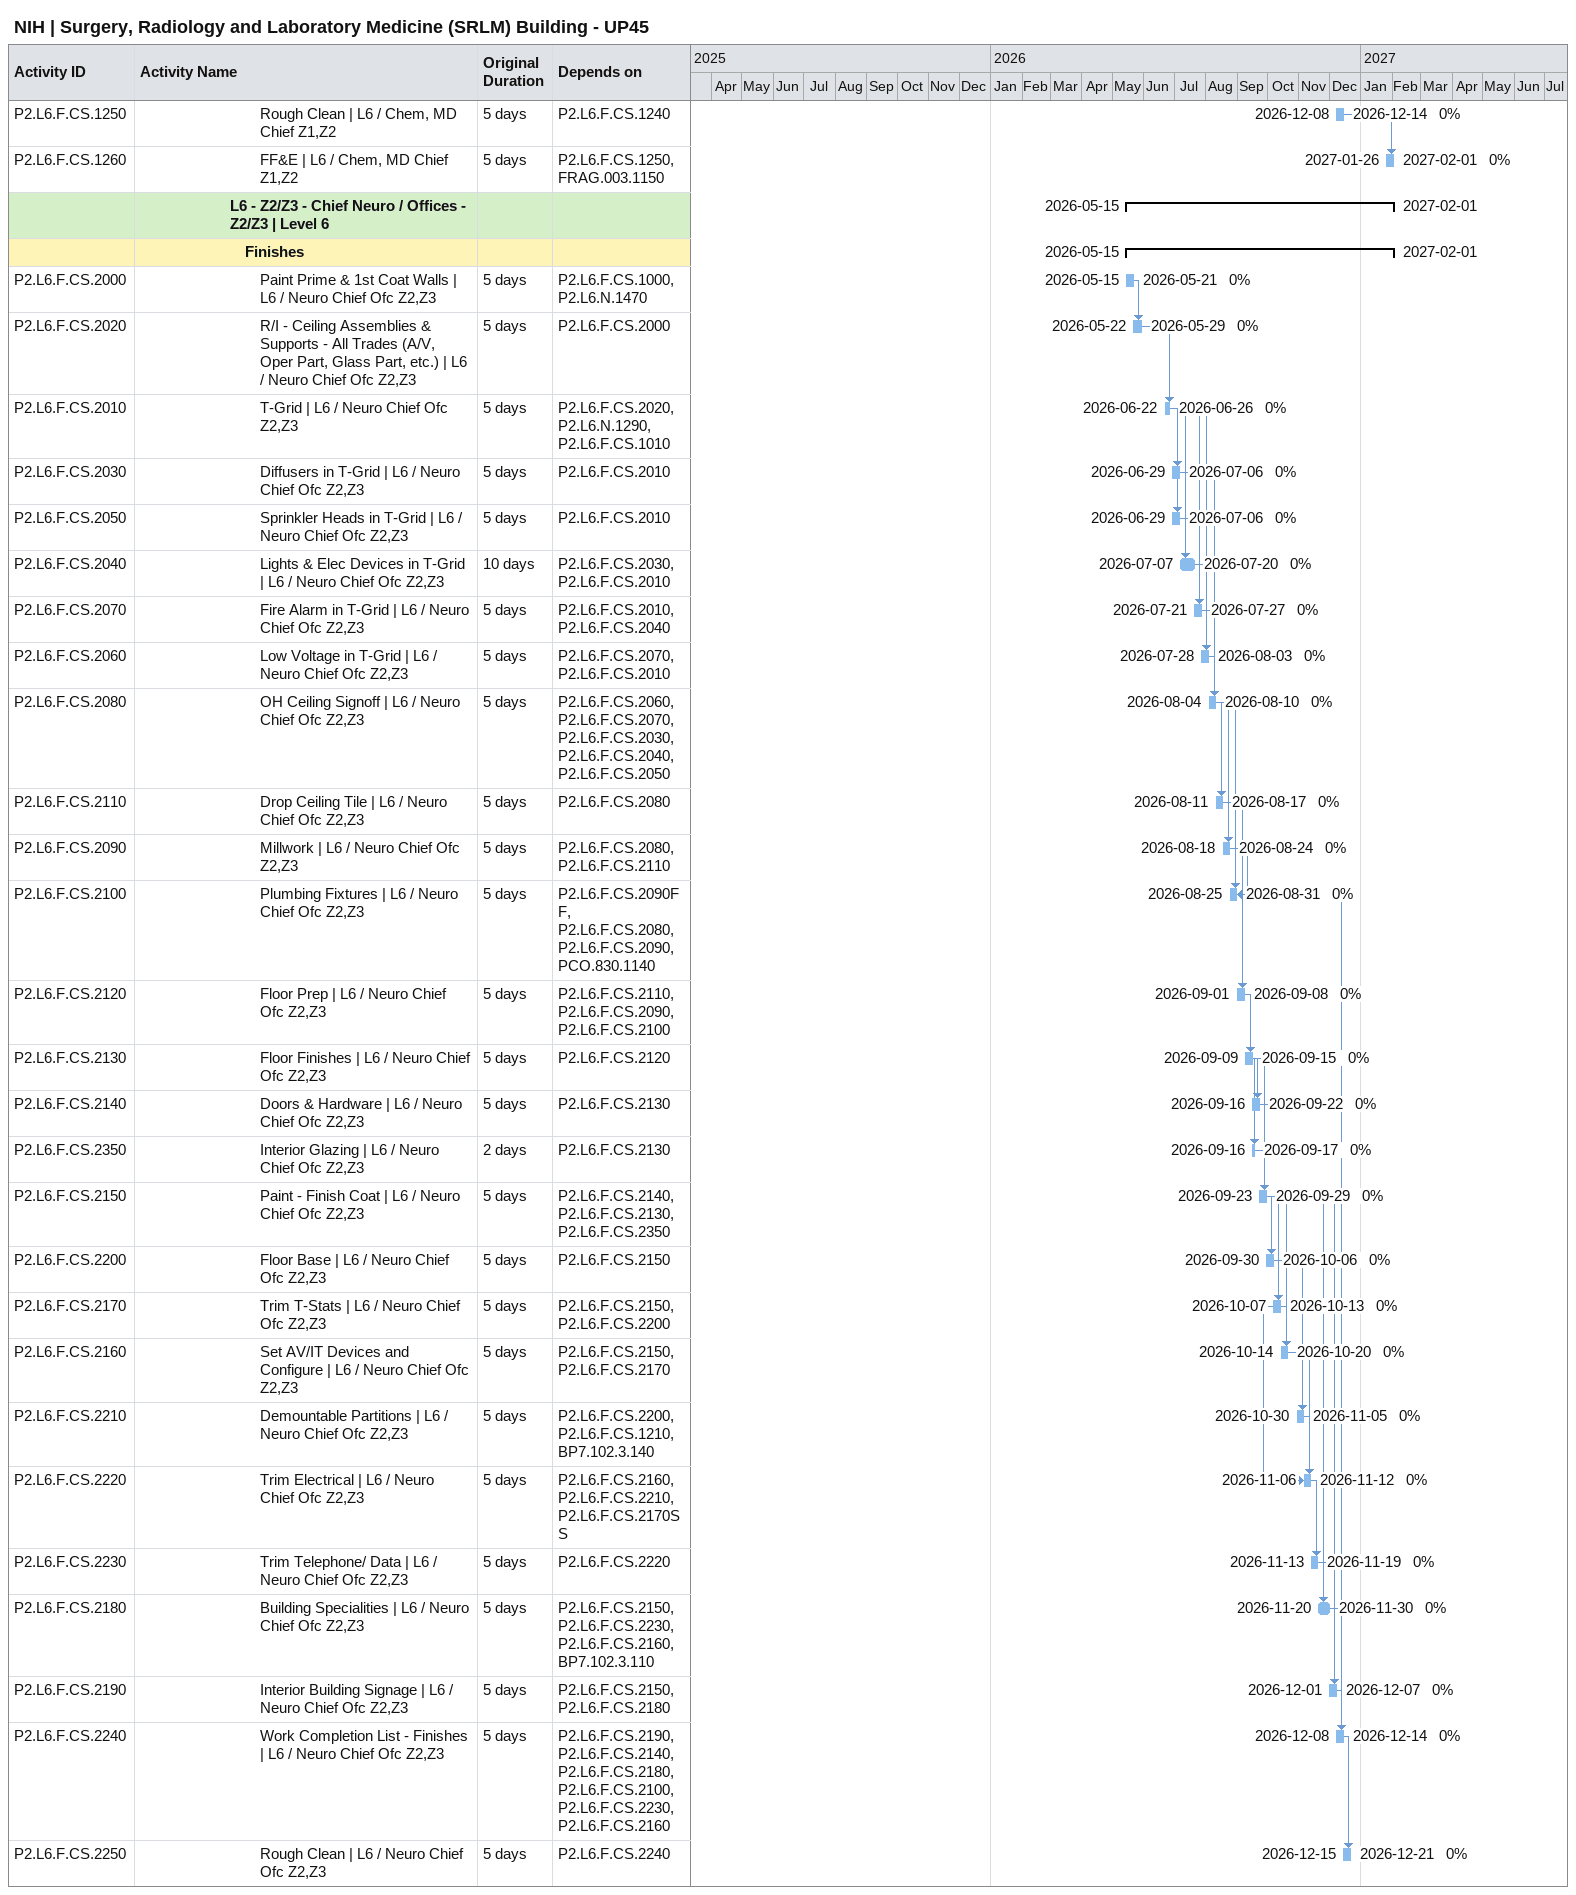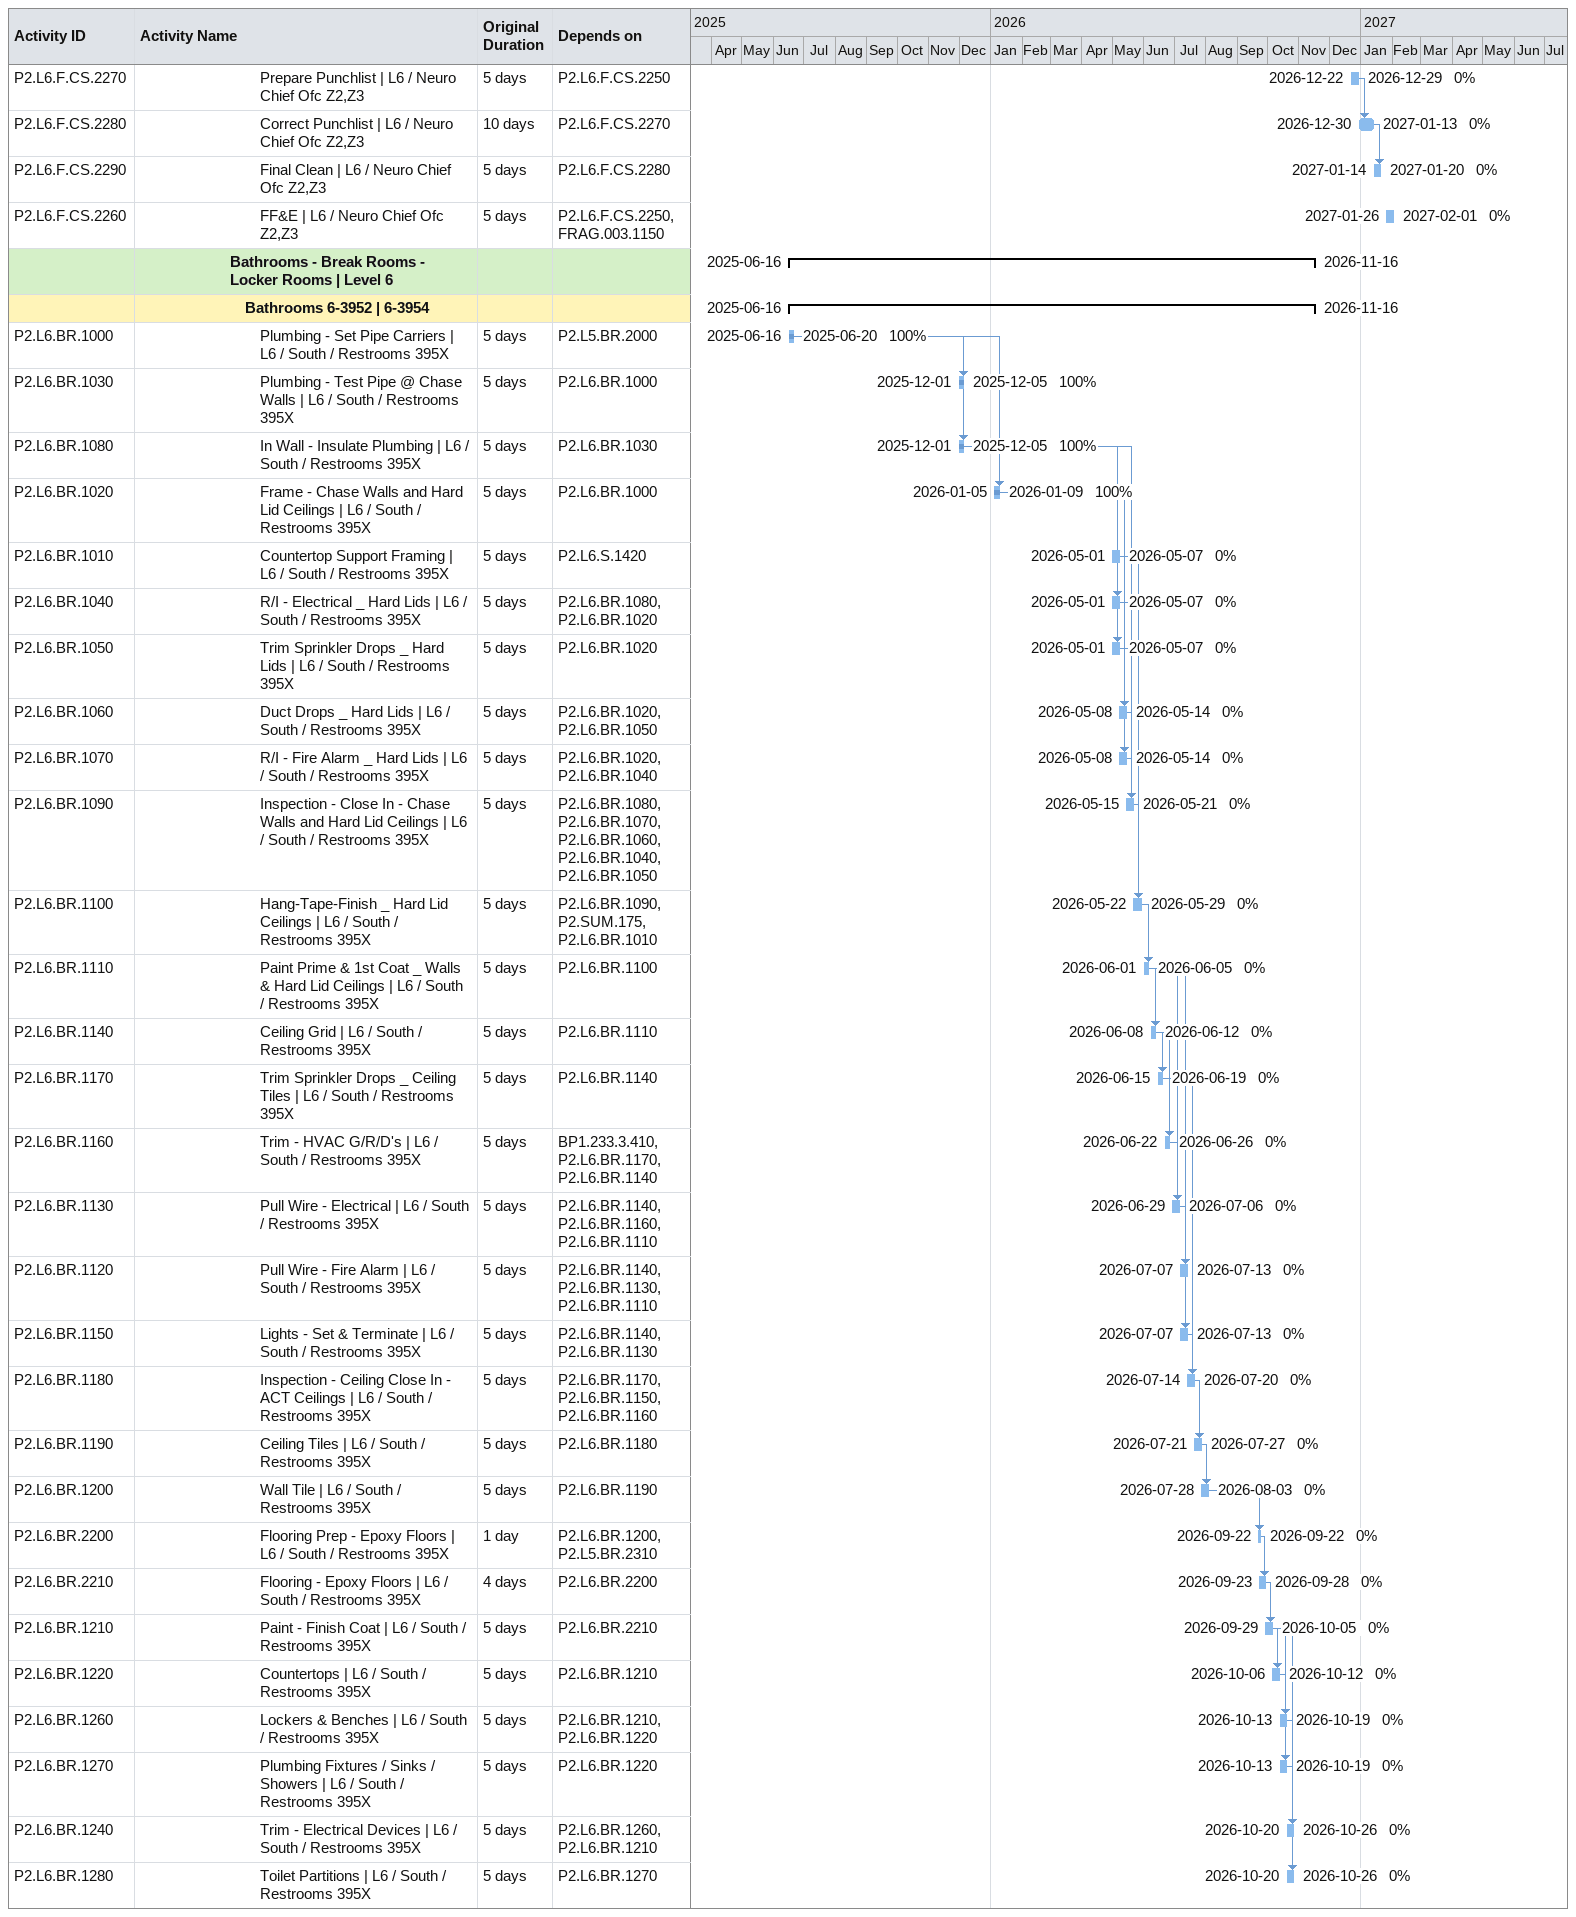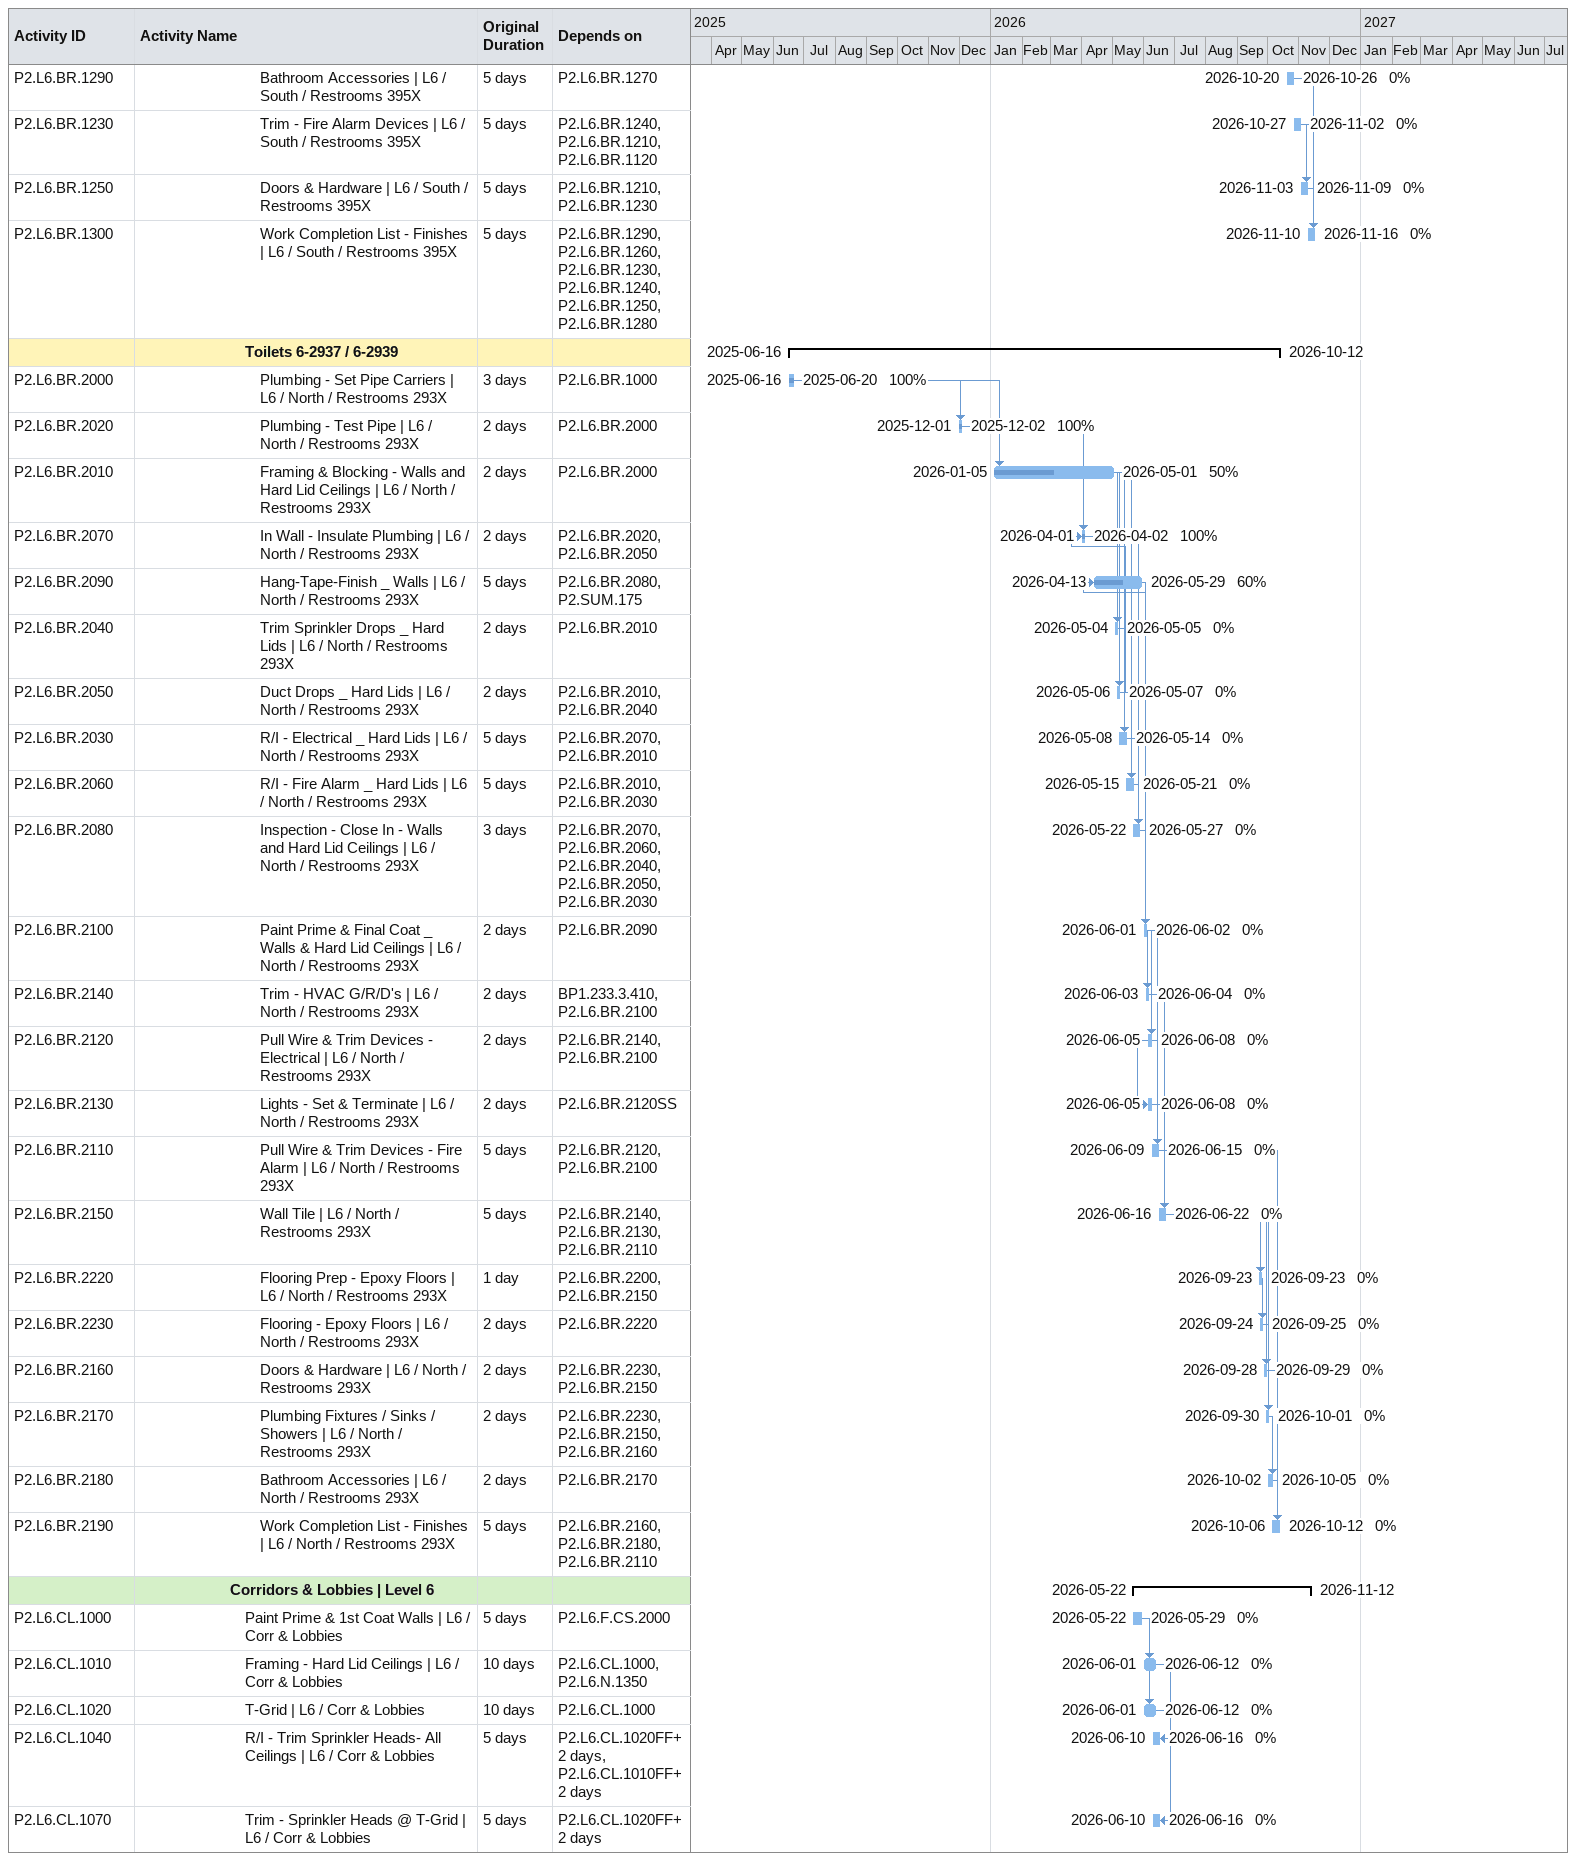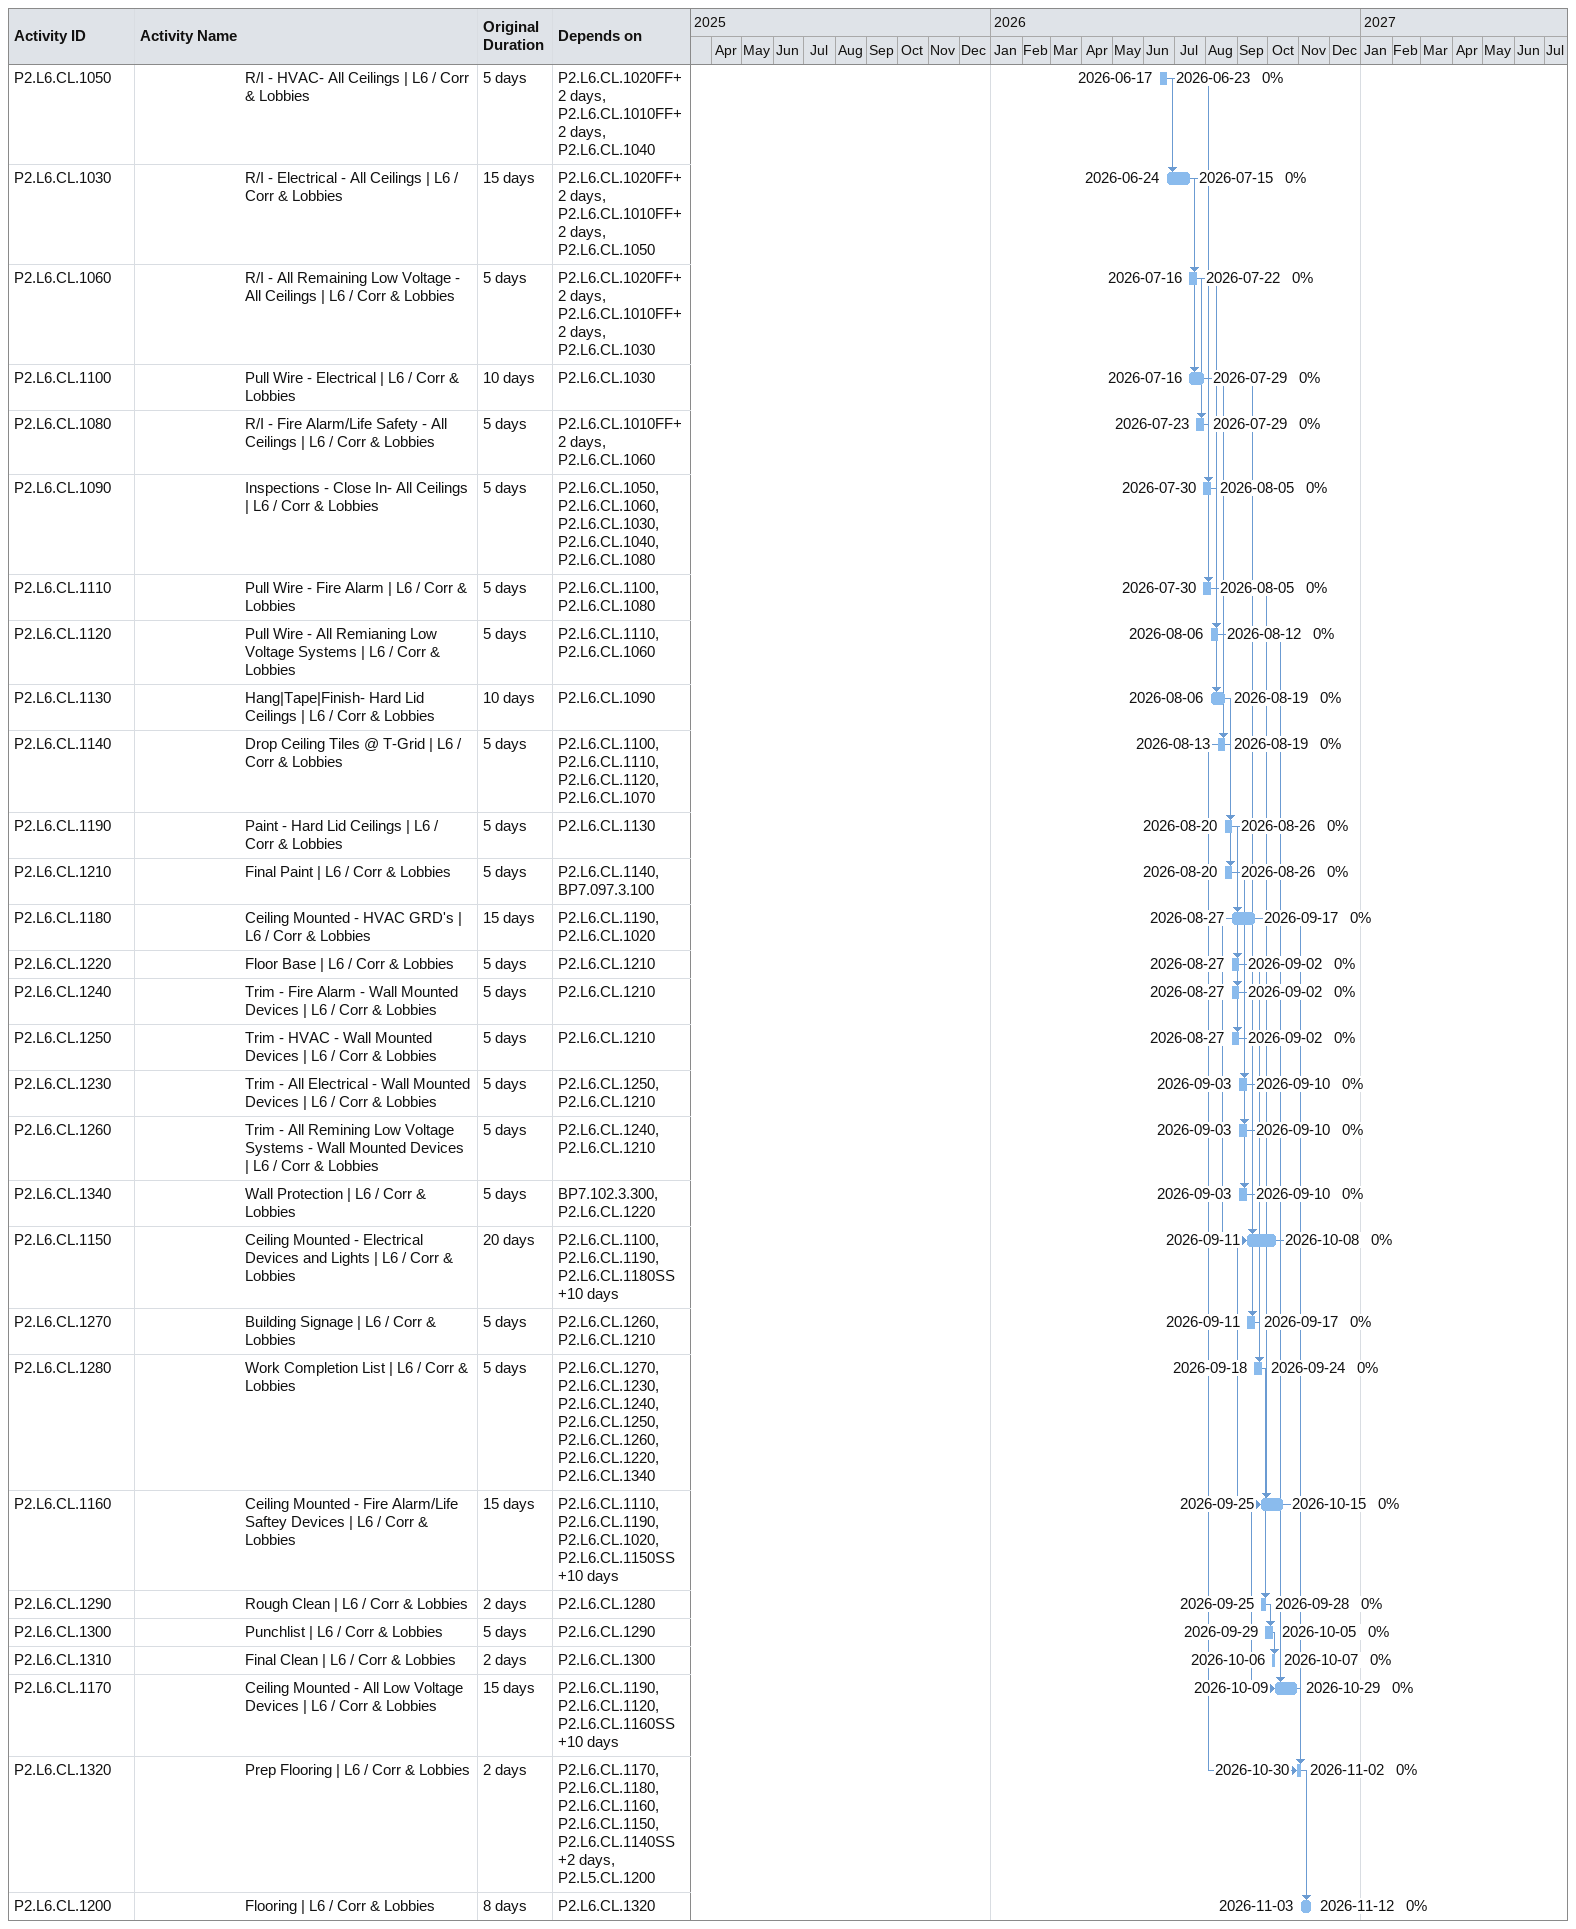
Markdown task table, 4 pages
NIH | Surgery, Radiology and Laboratory Medicine (SRLM) Building - UP45

| ID | Level | Task | Original duration | Start | Finish | Predecessors | % complete |
|---|---|---|---|---|---|---|---|
| P2.L6.F.CS.1250 | 9 | Rough Clean \| L6 / Chem, MD Chief Z1,Z2 | 5d | 2026-12-08 | 2026-12-14 | P2.L6.F.CS.1240 | 0 |
| P2.L6.F.CS.1260 | 9 | FF&E \| L6 / Chem, MD Chief Z1,Z2 | 5d | 2027-01-26 | 2027-02-01 | P2.L6.F.CS.1250, FRAG.003.1150 | 0 |
|  | 7 | **L6 - Z2/Z3 - Chief Neuro / Offices - Z2/Z3 \| Level 6** |  | 2026-05-15 | 2027-02-01 |  |  |
|  | 8 | **Finishes** |  | 2026-05-15 | 2027-02-01 |  |  |
| P2.L6.F.CS.2000 | 9 | Paint Prime & 1st Coat Walls \| L6 / Neuro Chief Ofc Z2,Z3 | 5d | 2026-05-15 | 2026-05-21 | P2.L6.F.CS.1000, P2.L6.N.1470 | 0 |
| P2.L6.F.CS.2020 | 9 | R/I - Ceiling Assemblies & Supports - All Trades (A/V, Oper Part, Glass Part, etc.) \| L6 / Neuro Chief Ofc Z2,Z3 | 5d | 2026-05-22 | 2026-05-29 | P2.L6.F.CS.2000 | 0 |
| P2.L6.F.CS.2010 | 9 | T-Grid \| L6 / Neuro Chief Ofc Z2,Z3 | 5d | 2026-06-22 | 2026-06-26 | P2.L6.F.CS.2020, P2.L6.N.1290, P2.L6.F.CS.1010 | 0 |
| P2.L6.F.CS.2030 | 9 | Diffusers in T-Grid \| L6 / Neuro Chief Ofc Z2,Z3 | 5d | 2026-06-29 | 2026-07-06 | P2.L6.F.CS.2010 | 0 |
| P2.L6.F.CS.2050 | 9 | Sprinkler Heads in T-Grid \| L6 / Neuro Chief Ofc Z2,Z3 | 5d | 2026-06-29 | 2026-07-06 | P2.L6.F.CS.2010 | 0 |
| P2.L6.F.CS.2040 | 9 | Lights & Elec Devices in T-Grid \| L6 / Neuro Chief Ofc Z2,Z3 | 10d | 2026-07-07 | 2026-07-20 | P2.L6.F.CS.2030, P2.L6.F.CS.2010 | 0 |
| P2.L6.F.CS.2070 | 9 | Fire Alarm in T-Grid \| L6 / Neuro Chief Ofc Z2,Z3 | 5d | 2026-07-21 | 2026-07-27 | P2.L6.F.CS.2010, P2.L6.F.CS.2040 | 0 |
| P2.L6.F.CS.2060 | 9 | Low Voltage in T-Grid \| L6 / Neuro Chief Ofc Z2,Z3 | 5d | 2026-07-28 | 2026-08-03 | P2.L6.F.CS.2070, P2.L6.F.CS.2010 | 0 |
| P2.L6.F.CS.2080 | 9 | OH Ceiling Signoff \| L6 / Neuro Chief Ofc Z2,Z3 | 5d | 2026-08-04 | 2026-08-10 | P2.L6.F.CS.2060, P2.L6.F.CS.2070, P2.L6.F.CS.2030, P2.L6.F.CS.2040, P2.L6.F.CS.2050 | 0 |
| P2.L6.F.CS.2110 | 9 | Drop Ceiling Tile \| L6 / Neuro Chief Ofc Z2,Z3 | 5d | 2026-08-11 | 2026-08-17 | P2.L6.F.CS.2080 | 0 |
| P2.L6.F.CS.2090 | 9 | Millwork \| L6 / Neuro Chief Ofc Z2,Z3 | 5d | 2026-08-18 | 2026-08-24 | P2.L6.F.CS.2080, P2.L6.F.CS.2110 | 0 |
| P2.L6.F.CS.2100 | 9 | Plumbing Fixtures \| L6 / Neuro Chief Ofc Z2,Z3 | 5d | 2026-08-25 | 2026-08-31 | P2.L6.F.CS.2090FF, P2.L6.F.CS.2080, P2.L6.F.CS.2090, PCO.830.1140 | 0 |
| P2.L6.F.CS.2120 | 9 | Floor Prep \| L6 / Neuro Chief Ofc Z2,Z3 | 5d | 2026-09-01 | 2026-09-08 | P2.L6.F.CS.2110, P2.L6.F.CS.2090, P2.L6.F.CS.2100 | 0 |
| P2.L6.F.CS.2130 | 9 | Floor Finishes \| L6 / Neuro Chief Ofc Z2,Z3 | 5d | 2026-09-09 | 2026-09-15 | P2.L6.F.CS.2120 | 0 |
| P2.L6.F.CS.2140 | 9 | Doors & Hardware \| L6 / Neuro Chief Ofc Z2,Z3 | 5d | 2026-09-16 | 2026-09-22 | P2.L6.F.CS.2130 | 0 |
| P2.L6.F.CS.2350 | 9 | Interior Glazing \| L6 / Neuro Chief Ofc Z2,Z3 | 2d | 2026-09-16 | 2026-09-17 | P2.L6.F.CS.2130 | 0 |
| P2.L6.F.CS.2150 | 9 | Paint - Finish Coat \| L6 / Neuro Chief Ofc Z2,Z3 | 5d | 2026-09-23 | 2026-09-29 | P2.L6.F.CS.2140, P2.L6.F.CS.2130, P2.L6.F.CS.2350 | 0 |
| P2.L6.F.CS.2200 | 9 | Floor Base \| L6 / Neuro Chief Ofc Z2,Z3 | 5d | 2026-09-30 | 2026-10-06 | P2.L6.F.CS.2150 | 0 |
| P2.L6.F.CS.2170 | 9 | Trim T-Stats \| L6 / Neuro Chief Ofc Z2,Z3 | 5d | 2026-10-07 | 2026-10-13 | P2.L6.F.CS.2150, P2.L6.F.CS.2200 | 0 |
| P2.L6.F.CS.2160 | 9 | Set AV/IT Devices and Configure \| L6 / Neuro Chief Ofc Z2,Z3 | 5d | 2026-10-14 | 2026-10-20 | P2.L6.F.CS.2150, P2.L6.F.CS.2170 | 0 |
| P2.L6.F.CS.2210 | 9 | Demountable Partitions \| L6 / Neuro Chief Ofc Z2,Z3 | 5d | 2026-10-30 | 2026-11-05 | P2.L6.F.CS.2200, P2.L6.F.CS.1210, BP7.102.3.140 | 0 |
| P2.L6.F.CS.2220 | 9 | Trim Electrical \| L6 / Neuro Chief Ofc Z2,Z3 | 5d | 2026-11-06 | 2026-11-12 | P2.L6.F.CS.2160, P2.L6.F.CS.2210, P2.L6.F.CS.2170SS | 0 |
| P2.L6.F.CS.2230 | 9 | Trim Telephone/ Data \| L6 / Neuro Chief Ofc Z2,Z3 | 5d | 2026-11-13 | 2026-11-19 | P2.L6.F.CS.2220 | 0 |
| P2.L6.F.CS.2180 | 9 | Building Specialities \| L6 / Neuro Chief Ofc Z2,Z3 | 5d | 2026-11-20 | 2026-11-30 | P2.L6.F.CS.2150, P2.L6.F.CS.2230, P2.L6.F.CS.2160, BP7.102.3.110 | 0 |
| P2.L6.F.CS.2190 | 9 | Interior Building Signage \| L6 / Neuro Chief Ofc Z2,Z3 | 5d | 2026-12-01 | 2026-12-07 | P2.L6.F.CS.2150, P2.L6.F.CS.2180 | 0 |
| P2.L6.F.CS.2240 | 9 | Work Completion List - Finishes \| L6 / Neuro Chief Ofc Z2,Z3 | 5d | 2026-12-08 | 2026-12-14 | P2.L6.F.CS.2190, P2.L6.F.CS.2140, P2.L6.F.CS.2180, P2.L6.F.CS.2100, P2.L6.F.CS.2230, P2.L6.F.CS.2160 | 0 |
| P2.L6.F.CS.2250 | 9 | Rough Clean \| L6 / Neuro Chief Ofc Z2,Z3 | 5d | 2026-12-15 | 2026-12-21 | P2.L6.F.CS.2240 | 0 |
| P2.L6.F.CS.2270 | 9 | Prepare Punchlist \| L6 / Neuro Chief Ofc Z2,Z3 | 5d | 2026-12-22 | 2026-12-29 | P2.L6.F.CS.2250 | 0 |
| P2.L6.F.CS.2280 | 9 | Correct Punchlist \| L6 / Neuro Chief Ofc Z2,Z3 | 10d | 2026-12-30 | 2027-01-13 | P2.L6.F.CS.2270 | 0 |
| P2.L6.F.CS.2290 | 9 | Final Clean \| L6 / Neuro Chief Ofc Z2,Z3 | 5d | 2027-01-14 | 2027-01-20 | P2.L6.F.CS.2280 | 0 |
| P2.L6.F.CS.2260 | 9 | FF&E \| L6 / Neuro Chief Ofc Z2,Z3 | 5d | 2027-01-26 | 2027-02-01 | P2.L6.F.CS.2250, FRAG.003.1150 | 0 |
|  | 7 | **Bathrooms - Break Rooms - Locker Rooms \| Level 6** |  | 2025-06-16 | 2026-11-16 |  |  |
|  | 8 | **Bathrooms 6-3952 \| 6-3954** |  | 2025-06-16 | 2026-11-16 |  |  |
| P2.L6.BR.1000 | 9 | Plumbing - Set Pipe Carriers \| L6 / South / Restrooms 395X | 5d | 2025-06-16 | 2025-06-20 | P2.L5.BR.2000 | 100 |
| P2.L6.BR.1030 | 9 | Plumbing - Test Pipe @ Chase Walls \| L6 / South / Restrooms 395X | 5d | 2025-12-01 | 2025-12-05 | P2.L6.BR.1000 | 100 |
| P2.L6.BR.1080 | 9 | In Wall - Insulate Plumbing \| L6 / South / Restrooms 395X | 5d | 2025-12-01 | 2025-12-05 | P2.L6.BR.1030 | 100 |
| P2.L6.BR.1020 | 9 | Frame - Chase Walls and Hard Lid Ceilings \| L6 / South / Restrooms 395X | 5d | 2026-01-05 | 2026-01-09 | P2.L6.BR.1000 | 100 |
| P2.L6.BR.1010 | 9 | Countertop Support Framing \| L6 / South / Restrooms 395X | 5d | 2026-05-01 | 2026-05-07 | P2.L6.S.1420 | 0 |
| P2.L6.BR.1040 | 9 | R/I - Electrical _ Hard Lids \| L6 / South / Restrooms 395X | 5d | 2026-05-01 | 2026-05-07 | P2.L6.BR.1080, P2.L6.BR.1020 | 0 |
| P2.L6.BR.1050 | 9 | Trim Sprinkler Drops _ Hard Lids \| L6 / South / Restrooms 395X | 5d | 2026-05-01 | 2026-05-07 | P2.L6.BR.1020 | 0 |
| P2.L6.BR.1060 | 9 | Duct Drops _ Hard Lids \| L6 / South / Restrooms 395X | 5d | 2026-05-08 | 2026-05-14 | P2.L6.BR.1020, P2.L6.BR.1050 | 0 |
| P2.L6.BR.1070 | 9 | R/I - Fire Alarm _ Hard Lids \| L6 / South / Restrooms 395X | 5d | 2026-05-08 | 2026-05-14 | P2.L6.BR.1020, P2.L6.BR.1040 | 0 |
| P2.L6.BR.1090 | 9 | Inspection - Close In - Chase Walls and Hard Lid Ceilings \| L6 / South / Restrooms 395X | 5d | 2026-05-15 | 2026-05-21 | P2.L6.BR.1080, P2.L6.BR.1070, P2.L6.BR.1060, P2.L6.BR.1040, P2.L6.BR.1050 | 0 |
| P2.L6.BR.1100 | 9 | Hang-Tape-Finish _ Hard Lid Ceilings \| L6 / South / Restrooms 395X | 5d | 2026-05-22 | 2026-05-29 | P2.L6.BR.1090, P2.SUM.175, P2.L6.BR.1010 | 0 |
| P2.L6.BR.1110 | 9 | Paint Prime & 1st Coat _ Walls & Hard Lid Ceilings \| L6 / South / Restrooms 395X | 5d | 2026-06-01 | 2026-06-05 | P2.L6.BR.1100 | 0 |
| P2.L6.BR.1140 | 9 | Ceiling Grid \| L6 / South / Restrooms 395X | 5d | 2026-06-08 | 2026-06-12 | P2.L6.BR.1110 | 0 |
| P2.L6.BR.1170 | 9 | Trim Sprinkler Drops _ Ceiling Tiles \| L6 / South / Restrooms 395X | 5d | 2026-06-15 | 2026-06-19 | P2.L6.BR.1140 | 0 |
| P2.L6.BR.1160 | 9 | Trim - HVAC G/R/D's \| L6 / South / Restrooms 395X | 5d | 2026-06-22 | 2026-06-26 | BP1.233.3.410, P2.L6.BR.1170, P2.L6.BR.1140 | 0 |
| P2.L6.BR.1130 | 9 | Pull Wire - Electrical \| L6 / South / Restrooms 395X | 5d | 2026-06-29 | 2026-07-06 | P2.L6.BR.1140, P2.L6.BR.1160, P2.L6.BR.1110 | 0 |
| P2.L6.BR.1120 | 9 | Pull Wire - Fire Alarm \| L6 / South / Restrooms 395X | 5d | 2026-07-07 | 2026-07-13 | P2.L6.BR.1140, P2.L6.BR.1130, P2.L6.BR.1110 | 0 |
| P2.L6.BR.1150 | 9 | Lights - Set & Terminate \| L6 / South / Restrooms 395X | 5d | 2026-07-07 | 2026-07-13 | P2.L6.BR.1140, P2.L6.BR.1130 | 0 |
| P2.L6.BR.1180 | 9 | Inspection - Ceiling Close In - ACT Ceilings \| L6 / South / Restrooms 395X | 5d | 2026-07-14 | 2026-07-20 | P2.L6.BR.1170, P2.L6.BR.1150, P2.L6.BR.1160 | 0 |
| P2.L6.BR.1190 | 9 | Ceiling Tiles \| L6 / South / Restrooms 395X | 5d | 2026-07-21 | 2026-07-27 | P2.L6.BR.1180 | 0 |
| P2.L6.BR.1200 | 9 | Wall Tile \| L6 / South / Restrooms 395X | 5d | 2026-07-28 | 2026-08-03 | P2.L6.BR.1190 | 0 |
| P2.L6.BR.2200 | 9 | Flooring Prep - Epoxy Floors \| L6 / South / Restrooms 395X | 1d | 2026-09-22 | 2026-09-22 | P2.L6.BR.1200, P2.L5.BR.2310 | 0 |
| P2.L6.BR.2210 | 9 | Flooring - Epoxy Floors \| L6 / South / Restrooms 395X | 4d | 2026-09-23 | 2026-09-28 | P2.L6.BR.2200 | 0 |
| P2.L6.BR.1210 | 9 | Paint - Finish Coat \| L6 / South / Restrooms 395X | 5d | 2026-09-29 | 2026-10-05 | P2.L6.BR.2210 | 0 |
| P2.L6.BR.1220 | 9 | Countertops \| L6 / South / Restrooms 395X | 5d | 2026-10-06 | 2026-10-12 | P2.L6.BR.1210 | 0 |
| P2.L6.BR.1260 | 9 | Lockers & Benches \| L6 / South / Restrooms 395X | 5d | 2026-10-13 | 2026-10-19 | P2.L6.BR.1210, P2.L6.BR.1220 | 0 |
| P2.L6.BR.1270 | 9 | Plumbing Fixtures / Sinks / Showers \| L6 / South / Restrooms 395X | 5d | 2026-10-13 | 2026-10-19 | P2.L6.BR.1220 | 0 |
| P2.L6.BR.1240 | 9 | Trim - Electrical Devices \| L6 / South / Restrooms 395X | 5d | 2026-10-20 | 2026-10-26 | P2.L6.BR.1260, P2.L6.BR.1210 | 0 |
| P2.L6.BR.1280 | 9 | Toilet Partitions \| L6 / South / Restrooms 395X | 5d | 2026-10-20 | 2026-10-26 | P2.L6.BR.1270 | 0 |
| P2.L6.BR.1290 | 9 | Bathroom Accessories \| L6 / South / Restrooms 395X | 5d | 2026-10-20 | 2026-10-26 | P2.L6.BR.1270 | 0 |
| P2.L6.BR.1230 | 9 | Trim - Fire Alarm Devices \| L6 / South / Restrooms 395X | 5d | 2026-10-27 | 2026-11-02 | P2.L6.BR.1240, P2.L6.BR.1210, P2.L6.BR.1120 | 0 |
| P2.L6.BR.1250 | 9 | Doors & Hardware \| L6 / South / Restrooms 395X | 5d | 2026-11-03 | 2026-11-09 | P2.L6.BR.1210, P2.L6.BR.1230 | 0 |
| P2.L6.BR.1300 | 9 | Work Completion List - Finishes \| L6 / South / Restrooms 395X | 5d | 2026-11-10 | 2026-11-16 | P2.L6.BR.1290, P2.L6.BR.1260, P2.L6.BR.1230, P2.L6.BR.1240, P2.L6.BR.1250, P2.L6.BR.1280 | 0 |
|  | 8 | **Toilets 6-2937 / 6-2939** |  | 2025-06-16 | 2026-10-12 |  |  |
| P2.L6.BR.2000 | 9 | Plumbing - Set Pipe Carriers \| L6 / North / Restrooms 293X | 3d | 2025-06-16 | 2025-06-20 | P2.L6.BR.1000 | 100 |
| P2.L6.BR.2020 | 9 | Plumbing - Test Pipe \| L6 / North / Restrooms 293X | 2d | 2025-12-01 | 2025-12-02 | P2.L6.BR.2000 | 100 |
| P2.L6.BR.2010 | 9 | Framing & Blocking - Walls and Hard Lid Ceilings \| L6 / North / Restrooms 293X | 2d | 2026-01-05 | 2026-05-01 | P2.L6.BR.2000 | 50 |
| P2.L6.BR.2070 | 9 | In Wall - Insulate Plumbing \| L6 / North / Restrooms 293X | 2d | 2026-04-01 | 2026-04-02 | P2.L6.BR.2020, P2.L6.BR.2050 | 100 |
| P2.L6.BR.2090 | 9 | Hang-Tape-Finish _ Walls \| L6 / North / Restrooms 293X | 5d | 2026-04-13 | 2026-05-29 | P2.L6.BR.2080, P2.SUM.175 | 60 |
| P2.L6.BR.2040 | 9 | Trim Sprinkler Drops _ Hard Lids \| L6 / North / Restrooms 293X | 2d | 2026-05-04 | 2026-05-05 | P2.L6.BR.2010 | 0 |
| P2.L6.BR.2050 | 9 | Duct Drops _ Hard Lids \| L6 / North / Restrooms 293X | 2d | 2026-05-06 | 2026-05-07 | P2.L6.BR.2010, P2.L6.BR.2040 | 0 |
| P2.L6.BR.2030 | 9 | R/I - Electrical _ Hard Lids \| L6 / North / Restrooms 293X | 5d | 2026-05-08 | 2026-05-14 | P2.L6.BR.2070, P2.L6.BR.2010 | 0 |
| P2.L6.BR.2060 | 9 | R/I - Fire Alarm _ Hard Lids \| L6 / North / Restrooms 293X | 5d | 2026-05-15 | 2026-05-21 | P2.L6.BR.2010, P2.L6.BR.2030 | 0 |
| P2.L6.BR.2080 | 9 | Inspection - Close In - Walls and Hard Lid Ceilings \| L6 / North / Restrooms 293X | 3d | 2026-05-22 | 2026-05-27 | P2.L6.BR.2070, P2.L6.BR.2060, P2.L6.BR.2040, P2.L6.BR.2050, P2.L6.BR.2030 | 0 |
| P2.L6.BR.2100 | 9 | Paint Prime & Final Coat _ Walls & Hard Lid Ceilings \| L6 / North / Restrooms 293X | 2d | 2026-06-01 | 2026-06-02 | P2.L6.BR.2090 | 0 |
| P2.L6.BR.2140 | 9 | Trim - HVAC G/R/D's \| L6 / North / Restrooms 293X | 2d | 2026-06-03 | 2026-06-04 | BP1.233.3.410, P2.L6.BR.2100 | 0 |
| P2.L6.BR.2120 | 9 | Pull Wire & Trim Devices - Electrical \| L6 / North / Restrooms 293X | 2d | 2026-06-05 | 2026-06-08 | P2.L6.BR.2140, P2.L6.BR.2100 | 0 |
| P2.L6.BR.2130 | 9 | Lights - Set & Terminate \| L6 / North / Restrooms 293X | 2d | 2026-06-05 | 2026-06-08 | P2.L6.BR.2120SS | 0 |
| P2.L6.BR.2110 | 9 | Pull Wire & Trim Devices - Fire Alarm \| L6 / North / Restrooms 293X | 5d | 2026-06-09 | 2026-06-15 | P2.L6.BR.2120, P2.L6.BR.2100 | 0 |
| P2.L6.BR.2150 | 9 | Wall Tile \| L6 / North / Restrooms 293X | 5d | 2026-06-16 | 2026-06-22 | P2.L6.BR.2140, P2.L6.BR.2130, P2.L6.BR.2110 | 0 |
| P2.L6.BR.2220 | 9 | Flooring Prep - Epoxy Floors \| L6 / North / Restrooms 293X | 1d | 2026-09-23 | 2026-09-23 | P2.L6.BR.2200, P2.L6.BR.2150 | 0 |
| P2.L6.BR.2230 | 9 | Flooring - Epoxy Floors \| L6 / North / Restrooms 293X | 2d | 2026-09-24 | 2026-09-25 | P2.L6.BR.2220 | 0 |
| P2.L6.BR.2160 | 9 | Doors & Hardware \| L6 / North / Restrooms 293X | 2d | 2026-09-28 | 2026-09-29 | P2.L6.BR.2230, P2.L6.BR.2150 | 0 |
| P2.L6.BR.2170 | 9 | Plumbing Fixtures / Sinks / Showers \| L6 / North / Restrooms 293X | 2d | 2026-09-30 | 2026-10-01 | P2.L6.BR.2230, P2.L6.BR.2150, P2.L6.BR.2160 | 0 |
| P2.L6.BR.2180 | 9 | Bathroom Accessories \| L6 / North / Restrooms 293X | 2d | 2026-10-02 | 2026-10-05 | P2.L6.BR.2170 | 0 |
| P2.L6.BR.2190 | 9 | Work Completion List - Finishes \| L6 / North / Restrooms 293X | 5d | 2026-10-06 | 2026-10-12 | P2.L6.BR.2160, P2.L6.BR.2180, P2.L6.BR.2110 | 0 |
|  | 7 | **Corridors & Lobbies \| Level 6** |  | 2026-05-22 | 2026-11-12 |  |  |
| P2.L6.CL.1000 | 8 | Paint Prime & 1st Coat Walls \| L6 / Corr & Lobbies | 5d | 2026-05-22 | 2026-05-29 | P2.L6.F.CS.2000 | 0 |
| P2.L6.CL.1010 | 8 | Framing - Hard Lid Ceilings \| L6 / Corr & Lobbies | 10d | 2026-06-01 | 2026-06-12 | P2.L6.CL.1000, P2.L6.N.1350 | 0 |
| P2.L6.CL.1020 | 8 | T-Grid \| L6 / Corr & Lobbies | 10d | 2026-06-01 | 2026-06-12 | P2.L6.CL.1000 | 0 |
| P2.L6.CL.1040 | 8 | R/I - Trim Sprinkler Heads- All Ceilings \| L6 / Corr & Lobbies | 5d | 2026-06-10 | 2026-06-16 | P2.L6.CL.1020FF+2d, P2.L6.CL.1010FF+2d | 0 |
| P2.L6.CL.1070 | 8 | Trim - Sprinkler Heads @ T-Grid \| L6 / Corr & Lobbies | 5d | 2026-06-10 | 2026-06-16 | P2.L6.CL.1020FF+2d | 0 |
| P2.L6.CL.1050 | 8 | R/I - HVAC- All Ceilings \| L6 / Corr & Lobbies | 5d | 2026-06-17 | 2026-06-23 | P2.L6.CL.1020FF+2d, P2.L6.CL.1010FF+2d, P2.L6.CL.1040 | 0 |
| P2.L6.CL.1030 | 8 | R/I - Electrical - All Ceilings \| L6 / Corr & Lobbies | 15d | 2026-06-24 | 2026-07-15 | P2.L6.CL.1020FF+2d, P2.L6.CL.1010FF+2d, P2.L6.CL.1050 | 0 |
| P2.L6.CL.1060 | 8 | R/I - All Remaining Low Voltage - All Ceilings \| L6 / Corr & Lobbies | 5d | 2026-07-16 | 2026-07-22 | P2.L6.CL.1020FF+2d, P2.L6.CL.1010FF+2d, P2.L6.CL.1030 | 0 |
| P2.L6.CL.1100 | 8 | Pull Wire - Electrical \| L6 / Corr & Lobbies | 10d | 2026-07-16 | 2026-07-29 | P2.L6.CL.1030 | 0 |
| P2.L6.CL.1080 | 8 | R/I - Fire Alarm/Life Safety - All Ceilings \| L6 / Corr & Lobbies | 5d | 2026-07-23 | 2026-07-29 | P2.L6.CL.1010FF+2d, P2.L6.CL.1060 | 0 |
| P2.L6.CL.1090 | 8 | Inspections - Close In- All Ceilings \| L6 / Corr & Lobbies | 5d | 2026-07-30 | 2026-08-05 | P2.L6.CL.1050, P2.L6.CL.1060, P2.L6.CL.1030, P2.L6.CL.1040, P2.L6.CL.1080 | 0 |
| P2.L6.CL.1110 | 8 | Pull Wire - Fire Alarm \| L6 / Corr & Lobbies | 5d | 2026-07-30 | 2026-08-05 | P2.L6.CL.1100, P2.L6.CL.1080 | 0 |
| P2.L6.CL.1120 | 8 | Pull Wire - All Remianing Low Voltage Systems \| L6 / Corr & Lobbies | 5d | 2026-08-06 | 2026-08-12 | P2.L6.CL.1110, P2.L6.CL.1060 | 0 |
| P2.L6.CL.1130 | 8 | Hang\|Tape\|Finish- Hard Lid Ceilings \| L6 / Corr & Lobbies | 10d | 2026-08-06 | 2026-08-19 | P2.L6.CL.1090 | 0 |
| P2.L6.CL.1140 | 8 | Drop Ceiling Tiles @ T-Grid \| L6 / Corr & Lobbies | 5d | 2026-08-13 | 2026-08-19 | P2.L6.CL.1100, P2.L6.CL.1110, P2.L6.CL.1120, P2.L6.CL.1070 | 0 |
| P2.L6.CL.1190 | 8 | Paint - Hard Lid Ceilings \| L6 / Corr & Lobbies | 5d | 2026-08-20 | 2026-08-26 | P2.L6.CL.1130 | 0 |
| P2.L6.CL.1210 | 8 | Final Paint \| L6 / Corr & Lobbies | 5d | 2026-08-20 | 2026-08-26 | P2.L6.CL.1140, BP7.097.3.100 | 0 |
| P2.L6.CL.1180 | 8 | Ceiling Mounted - HVAC GRD's \| L6 / Corr & Lobbies | 15d | 2026-08-27 | 2026-09-17 | P2.L6.CL.1190, P2.L6.CL.1020 | 0 |
| P2.L6.CL.1220 | 8 | Floor Base \| L6 / Corr & Lobbies | 5d | 2026-08-27 | 2026-09-02 | P2.L6.CL.1210 | 0 |
| P2.L6.CL.1240 | 8 | Trim - Fire Alarm - Wall Mounted Devices \| L6 / Corr & Lobbies | 5d | 2026-08-27 | 2026-09-02 | P2.L6.CL.1210 | 0 |
| P2.L6.CL.1250 | 8 | Trim - HVAC - Wall Mounted Devices \| L6 / Corr & Lobbies | 5d | 2026-08-27 | 2026-09-02 | P2.L6.CL.1210 | 0 |
| P2.L6.CL.1230 | 8 | Trim - All Electrical - Wall Mounted Devices \| L6 / Corr & Lobbies | 5d | 2026-09-03 | 2026-09-10 | P2.L6.CL.1250, P2.L6.CL.1210 | 0 |
| P2.L6.CL.1260 | 8 | Trim - All Remining Low Voltage Systems - Wall Mounted Devices \| L6 / Corr & Lobbies | 5d | 2026-09-03 | 2026-09-10 | P2.L6.CL.1240, P2.L6.CL.1210 | 0 |
| P2.L6.CL.1340 | 8 | Wall Protection \| L6 / Corr & Lobbies | 5d | 2026-09-03 | 2026-09-10 | BP7.102.3.300, P2.L6.CL.1220 | 0 |
| P2.L6.CL.1150 | 8 | Ceiling Mounted - Electrical Devices and Lights \| L6 / Corr & Lobbies | 20d | 2026-09-11 | 2026-10-08 | P2.L6.CL.1100, P2.L6.CL.1190, P2.L6.CL.1180SS+10d | 0 |
| P2.L6.CL.1270 | 8 | Building Signage \| L6 / Corr & Lobbies | 5d | 2026-09-11 | 2026-09-17 | P2.L6.CL.1260, P2.L6.CL.1210 | 0 |
| P2.L6.CL.1280 | 8 | Work Completion List \| L6 / Corr & Lobbies | 5d | 2026-09-18 | 2026-09-24 | P2.L6.CL.1270, P2.L6.CL.1230, P2.L6.CL.1240, P2.L6.CL.1250, P2.L6.CL.1260, P2.L6.CL.1220, P2.L6.CL.1340 | 0 |
| P2.L6.CL.1160 | 8 | Ceiling Mounted - Fire Alarm/Life Saftey Devices \| L6 / Corr & Lobbies | 15d | 2026-09-25 | 2026-10-15 | P2.L6.CL.1110, P2.L6.CL.1190, P2.L6.CL.1020, P2.L6.CL.1150SS+10d | 0 |
| P2.L6.CL.1290 | 8 | Rough Clean \| L6 / Corr & Lobbies | 2d | 2026-09-25 | 2026-09-28 | P2.L6.CL.1280 | 0 |
| P2.L6.CL.1300 | 8 | Punchlist \| L6 / Corr & Lobbies | 5d | 2026-09-29 | 2026-10-05 | P2.L6.CL.1290 | 0 |
| P2.L6.CL.1310 | 8 | Final Clean \| L6 / Corr & Lobbies | 2d | 2026-10-06 | 2026-10-07 | P2.L6.CL.1300 | 0 |
| P2.L6.CL.1170 | 8 | Ceiling Mounted - All Low Voltage Devices \| L6 / Corr & Lobbies | 15d | 2026-10-09 | 2026-10-29 | P2.L6.CL.1190, P2.L6.CL.1120, P2.L6.CL.1160SS+10d | 0 |
| P2.L6.CL.1320 | 8 | Prep Flooring \| L6 / Corr & Lobbies | 2d | 2026-10-30 | 2026-11-02 | P2.L6.CL.1170, P2.L6.CL.1180, P2.L6.CL.1160, P2.L6.CL.1150, P2.L6.CL.1140SS+2d, P2.L5.CL.1200 | 0 |
| P2.L6.CL.1200 | 8 | Flooring \| L6 / Corr & Lobbies | 8d | 2026-11-03 | 2026-11-12 | P2.L6.CL.1320 | 0 |
